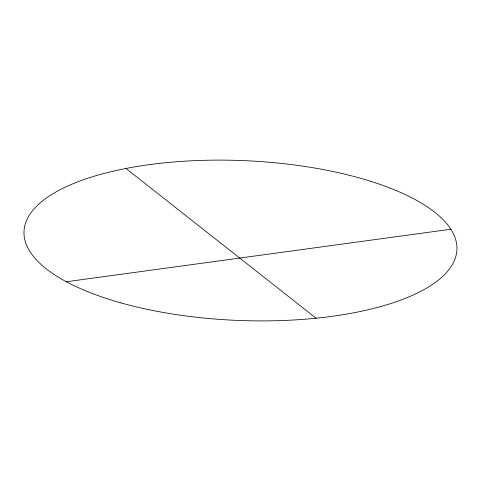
<?xml version="1.0" encoding="UTF-8"?>
<svg xmlns="http://www.w3.org/2000/svg" width="481" height="481" viewBox="0 0 481 481"><rect width="100%" height="100%" fill="white"/><g stroke="black" fill="none" stroke-linecap="round" stroke-linejoin="round"><path stroke-width="0.72" d="M66.336 281.752L450.853 229.245M125.974 168.458L316.083 318.224M120.965 302.904A216.66 79.954 2.4 0 0 456.559 253.222A216.66 79.954 2.4 0 0 143.879 165.404A216.66 79.954 2.4 0 0 120.965 302.904"/></g></svg>
